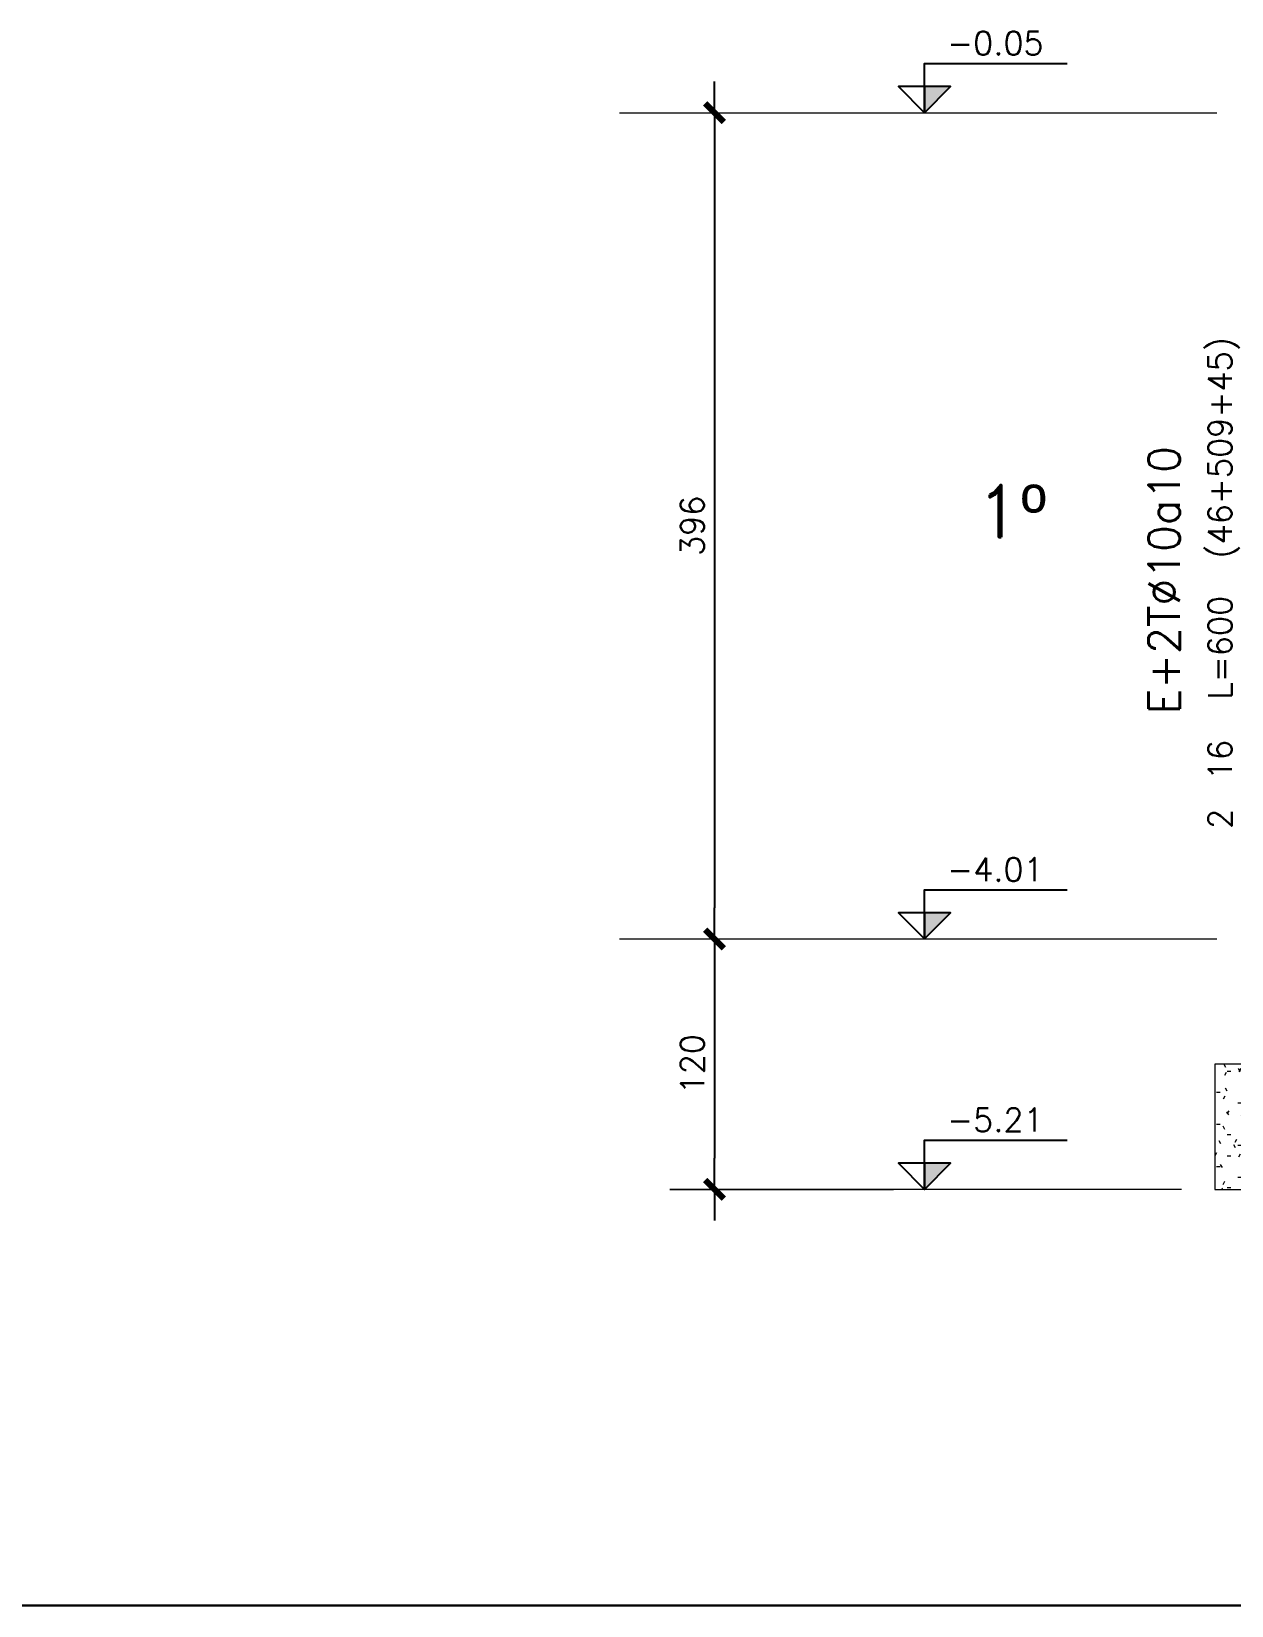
# Model space of a CAD drawing. Extents: x -9696 to 17719, y -11558 to 16829.
# Drawn here: x 1963 to 2539, y 68 to 822 of the extents above; entities that cross this region are included whole.
import ezdxf
from ezdxf.enums import TextEntityAlignment as Align

# ---------------------------------------------------------------- set-up
doc = ezdxf.new("R2010")
doc.units = 0
doc.header["$LTSCALE"] = 30
doc.header["$MEASUREMENT"] = 0
doc.linetypes.add("EJEH'$0$RLE-PROYECCION", pattern=[0.71438, 0.47625, -0.23813])
doc.layers.get('0').update_dxf_attribs({"linetype": 'CONTINUOUS'})
doc.layers.add("EJEH'$0$RLA-ACHURADO", color=30, linetype="EJEH'$0$RLE-PROYECCION", lineweight=15, transparency=0.7)
for name, color, linetype, lineweight in [("EJEH'$0$RLA-CONTORNO", 30, 'CONTINUOUS', 15), ("EJEH'$0$RLA-NIVEL-1", 1, 'CONTINUOUS', 9), ("EJEH'$0$RLA-SELLO", 3, 'CONTINUOUS', 9)]:
    doc.layers.add(name, color=color, linetype=linetype, lineweight=lineweight)
for name, color, linetype in [("EJEH'$0$RLA-COTAS1", 2, 'CONTINUOUS'), ("EJEH'$0$RLA-FE", 7, 'CONTINUOUS'), ("EJEH'$0$RLA-TEXTOS-FE", 9, 'CONTINUOUS'), ("EJEH'$0$RLA-TEXTOS2", 6, 'CONTINUOUS'), ('RLA-FORMATO', 7, 'CONTINUOUS')]:
    doc.layers.add(name, color=color, linetype=linetype)
doc.styles.add("EJEH'$0$RomanD", font='romand.shx', dxfattribs={"height": 31.5})
doc.styles.add("EJEH'$0$RomanS", font='romans.shx', dxfattribs={"height": 11.25})
doc.dimstyles.new("EJEH'$0$ING-50", dxfattribs={"dimscale": 50, "dimtxt": 0.27, "dimasz": 0.3, "dimexe": 0, "dimexo": 0, "dimgap": 0.1, "dimtad": 1, "dimdec": 1, "dimzin": 12, "dimdsep": 46, "dimtxsty": "EJEH'$0$RomanS", "dimblk": "EJEH'$0$TICK1", "dimblk1": "EJEH'$0$TICK1", "dimblk2": "EJEH'$0$TICK1", "dimcen": 0.09, "dimclrd": 2, "dimclre": 1, "dimclrt": 3, "dimadec": 0, "dimazin": 0, "dimtfac": 1, "dimtdec": 0, "dimtix": 1, "dimtmove": 2, "dimatfit": 3, "dimldrblk": "EJEH'$0$TICK1", "dimfxl": 0, "dimfxlon": 1, "dimtolj": 1, "dimtzin": 0, "dimarcsym": 0})

# ---------------------------------------------------------------- blocks, each defined once
blk = doc.blocks.new("EJEH'$0$TICK1")
at = {"color": 2}
for points in [[(0, 0), (-1, 0)], [(0, 0), (1, 0)]]:
    blk.add_lwpolyline(points, dxfattribs=at)
at = {"color": 2, "const_width": 0.2}
blk.add_lwpolyline([(-0.3, -0.3), (0.3, 0.3)], dxfattribs=at)
blk = doc.blocks.new("EJEH'$0$DIMBLOCK5-EJE H_")
at = {"layer": "EJEH'$0$RLA-COTAS1", "color": 2, "lineweight": -2, "transparency": 16777216}
blk.add_line((-2713.27, -20), (-2713.27, -386), dxfattribs=at)
at = {"layer": "EJEH'$0$RLA-COTAS1", "color": 2, "lineweight": -2, "transparency": 16777216, "xscale": 15, "yscale": 15, "zscale": 15}
for p, rotation in [((-2713.27, -5), 90), ((-2713.27, -401), 270)]:
    blk.add_blockref("EJEH'$0$TICK1", p, dxfattribs=dict(at, rotation=rotation))
at = {"layer": "EJEH'$0$RLA-COTAS1", "color": 3, "transparency": 16777216, "insert": (-2723.89, -203), "char_height": 11.25, "attachment_point": 5, "rotation": 90, "style": "EJEH'$0$RomanS"}
blk.add_mtext('\\A1;396', dxfattribs=at)
blk = doc.blocks.new("EJEH'$0$DIMBLOCK6-EJE H_")
at = {"layer": "EJEH'$0$RLA-COTAS1", "color": 2, "lineweight": -2, "transparency": 16777216}
blk.add_line((-2713.27, -416), (-2713.27, -506), dxfattribs=at)
at = {"layer": "EJEH'$0$RLA-COTAS1", "color": 2, "lineweight": -2, "transparency": 16777216, "xscale": 15, "yscale": 15, "zscale": 15}
for p, rotation in [((-2713.27, -401), 90), ((-2713.27, -521), 270)]:
    blk.add_blockref("EJEH'$0$TICK1", p, dxfattribs=dict(at, rotation=rotation))
at = {"layer": "EJEH'$0$RLA-COTAS1", "color": 3, "transparency": 16777216, "insert": (-2723.89, -461), "char_height": 11.25, "attachment_point": 5, "rotation": 90, "style": "EJEH'$0$RomanS"}
blk.add_mtext('\\A1;120', dxfattribs=at)
blk = doc.blocks.new("EJEH'$0$nivel-el")
blk.add_hatch(color=1).paths.add_polyline_path([(0, 0), (12.5, 12.5), (0, 12.5)])
at = {"color": 3}
blk.add_lwpolyline([(0, 0), (12.5, 12.5), (-12.5, 12.5), (0, 0), (0, 23.61), (68.35, 23.61)], dxfattribs=at)
blk.add_lwpolyline([(0, 0), (12.5, 12.5), (0, 12.5), (0, 0)])
at = {"color": 3, "style": "EJEH'$0$RomanS", "flags": 4}
blk.add_attdef('%%P0.00', text='', height=11.25, dxfattribs=at).set_placement((33.96, 27.67), align=Align.CENTER)
blk = doc.blocks.new('*U287')
at = {"layer": "EJEH'$0$RLA-FE"}
for p, q in [((0, -46), (0, 0)), ((0, 0), (427.21, 0)), ((427.21, 0), (477.21, 0)), ((477.21, 0), (509, 0)), ((509, 0), (509, -45))]:
    blk.add_line(p, q, dxfattribs=at)
at = {"layer": "EJEH'$0$RLA-FE", "color": 3, "style": "EJEH'$0$RomanS", "flags": 8}
for tag, p in [('F=', (162.94, 41.84)), ('NUM', (177.35, 41.84))]:
    blk.add_attdef(tag, text='', height=11.25, dxfattribs=at).set_placement(p, align=Align.RIGHT)
at = {"layer": "EJEH'$0$RLA-FE", "color": 3, "style": "EJEH'$0$RomanS"}
for tag, p, flags in [('PHI', (181.24, 42.06), 14), ('DIAM', (191.1, 41.84), 12), ('MINUS', (213.12, 41.84), 13), ('MARK', (226.51, 41.84), 13), ('TEXTO_FE1', (229.81, 41.84), 8), ('TEXTO_FE2', (297.33, 41.86), 8), ('TIPO', (253.3, -75.78), 13), ('NVECES', (239.43, -94.72), 13), ('NUMFE', (243.36, -114.48), 13), ('CAPA', (251.56, -133.6), 13), ('DESPLAZA', (278.34, -151.59), 13), ('ESPACIO', (284.39, -169.95), 13), ('CANT', (298.23, -188.75), 13)]:
    blk.add_attdef(tag, p, '', height=11.25, dxfattribs=dict(at, flags=flags))
blk = doc.blocks.new("EJEH'")
at = {"layer": "EJEH'$0$RLA-ACHURADO"}
h = blk.add_hatch(dxfattribs=at)
h.set_pattern_fill('SAND - DENSE', color=256, style=0, pattern_type=2)
h.set_pattern_definition([(0, (-3056.5587, -2032.879), (20.32, 5.08), [1.676, -13.564, 1.676, -13.564, -81.28]), (0, (-3056.5587, -2032.879), (20.32, 5.08), [-30.48, 1.676, -28.804, 1.676, -13.564, -35.56]), (0, (-3056.5587, -2032.879), (20.32, 5.08), [-76.2, 1.676, -8.484, 1.676, -23.724]), (120, (-3048.9387, -2030.339), (-14.559409, 15.057636), [1.676, -13.564, 1.676, -13.564, -81.28]), (120, (-3048.9387, -2030.339), (-14.559409, 15.057636), [-30.48, 1.676, -28.804, 1.676, -13.564, -35.56]), (120, (-3048.9387, -2030.339), (-14.559409, 15.057636), [-76.2, 1.676, -8.484, 1.676, -23.724]), (240, (-3046.3987, -2020.179), (-5.760591, -20.137636), [1.676, -13.564, 1.676, -13.564, -81.28]), (240, (-3046.3987, -2020.179), (-5.760591, -20.137636), [-30.48, 1.676, -28.804, 1.676, -13.564, -35.56]), (240, (-3046.3987, -2020.179), (-5.760591, -20.137636), [-76.2, 1.676, -8.484, 1.676, -23.724])])
h.paths.add_polyline_path([(-2473.47, -521), (-2373.47, -521), (-2373.47, -461), (-2473.47, -461)])
at = {"layer": "EJEH'$0$RLA-CONTORNO"}
for p, q in [((-2373.47, -461), (-2473.47, -461)), ((-2473.47, -461), (-2473.47, -521)), ((-2473.47, -521), (-2373.47, -521))]:
    blk.add_line(p, q, dxfattribs=at)
at = {"layer": "EJEH'$0$RLA-NIVEL-1"}
for p, q in [((-2758.83, -5), (-2472.47, -5)), ((-2758.83, -401), (-2472.47, -401)), ((-2489.39, -521), (-2734.63, -521))]:
    blk.add_line(p, q, dxfattribs=at)
at = {"layer": "EJEH'$0$RLA-SELLO"}
blk.add_line((-2734.63, -521), (-2627.53, -521), dxfattribs=at)
ref = blk.add_blockref("EJEH'$0$nivel-el", (-2612.61, -5))
ref.add_attrib('%%P0.00', '-0.05', dxfattribs={"color": 3, "height": 11.25, "style": "EJEH'$0$RomanS"}).set_placement((-2578.65, 22.67), align=Align.CENTER)
ref = blk.add_blockref("EJEH'$0$nivel-el", (-2612.61, -401))
ref.add_attrib('%%P0.00', '-4.01', dxfattribs={"color": 3, "height": 11.25, "style": "EJEH'$0$RomanS"}).set_placement((-2578.65, -373.33), align=Align.CENTER)
ref = blk.add_blockref("EJEH'$0$nivel-el", (-2612.61, -521))
ref.add_attrib('%%P0.00', '-5.21', dxfattribs={"color": 3, "height": 11.25, "style": "EJEH'$0$RomanS"}).set_placement((-2578.65, -493.33), align=Align.CENTER)
at = {"layer": "EJEH'$0$RLA-FE"}
ref = blk.add_blockref('*U287', (-2423.47, -516), dxfattribs=dict(at, rotation=90))
ref.add_attrib('DIAM', '16', (-2465.32, -324.9), dxfattribs={"color": 3, "height": 11.25, "rotation": 90, "style": "EJEH'$0$RomanS"})
ref.add_attrib('NUM', '2', dxfattribs={"color": 3, "height": 11.25, "rotation": 90, "style": "EJEH'$0$RomanS"}).set_placement((-2465.32, -338.65), align=Align.RIGHT)
ref.add_attrib('TEXTO_FE1', 'L=600', (-2465.32, -286.19), dxfattribs={"color": 3, "height": 11.25, "rotation": 90, "style": "EJEH'$0$RomanS"})
ref.add_attrib('TEXTO_FE2', '(46+509+45)', (-2465.33, -218.67), dxfattribs={"color": 3, "height": 11.25, "rotation": 90, "style": "EJEH'$0$RomanS"})
at = {"layer": "EJEH'$0$RLA-TEXTOS-FE", "style": "EJEH'$0$RomanS"}
blk.add_text('E+2T∅10a10', height=15, rotation=90, dxfattribs=at).set_placement((-2490.26, -293.32))
at = {"layer": "EJEH'$0$RLA-TEXTOS2", "color": 5, "insert": (-2570.99, -195.93), "char_height": 25, "width": 57.2916, "attachment_point": 5, "line_spacing_factor": 0.941778, "style": "EJEH'$0$RomanD"}
blk.add_mtext('1º', dxfattribs=at)
at = {"layer": "EJEH'$0$RLA-COTAS1"}
for base, p1, p2, picture, middle in [((-2713.27, -401), (-2708.27, -5), (-2708.27, -401), "EJEH'$0$DIMBLOCK5-EJE H_", (-2723.89, -203)), ((-2713.27, -521), (-2708.27, -401), (-2708.27, -521), "EJEH'$0$DIMBLOCK6-EJE H_", (-2723.89, -461))]:
    dim = blk.add_linear_dim(base=base, p1=p1, p2=p2, angle=90, dimstyle="EJEH'$0$ING-50", override={"dimexe": 0, "dimexo": 0, "dimdec": 1, "dimfxl": 0, "dimfxlon": 1}, dxfattribs=at)
    dim.commit()
    dim.dimension.update_dxf_attribs({"geometry": picture, "text_midpoint": middle})

msp = doc.modelspace()

# ---------------------------------------------------------------- linework, layer by layer
at = {"layer": 'RLA-FORMATO', "color": 6, "linetype": 'Continuous'}
for p, q in [((-58.1, 68.1), (5686.9, 68.1)), ((5686.9, 68.1), (426.9, 68.1))]:
    msp.add_line(p, q, dxfattribs=at)

# ---------------------------------------------------------------- block references
msp.add_blockref("EJEH'", (5004.04, 788.54))

doc.saveas('drawing.dxf')
